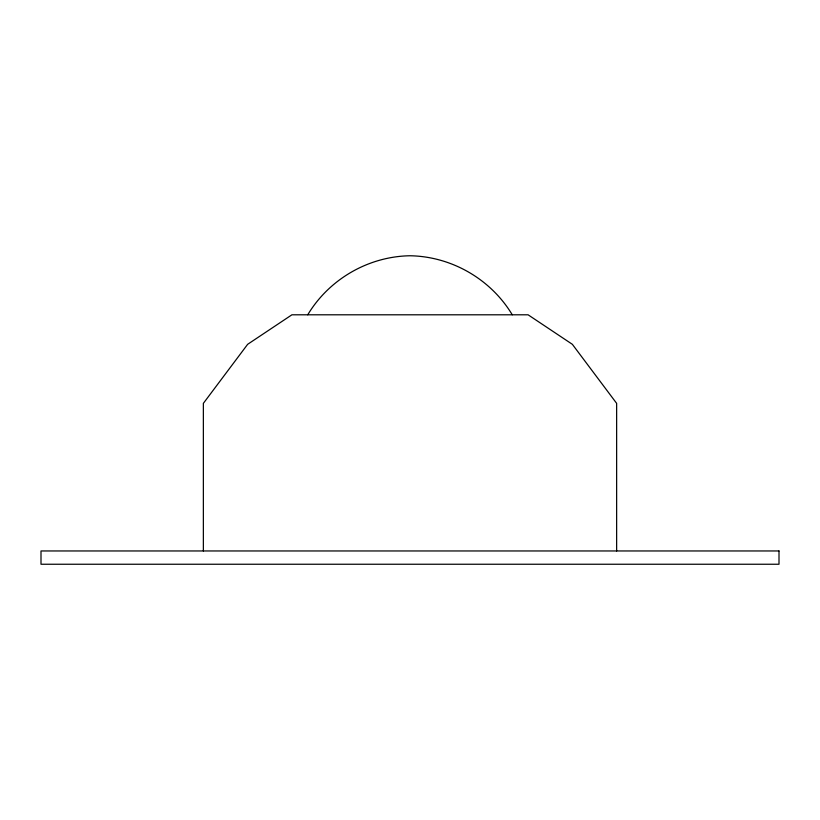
<?xml version="1.0" encoding="UTF-8"?>
<svg xmlns="http://www.w3.org/2000/svg" width="820" height="820" viewBox="0 0 820 820"><rect width="100%" height="100%" fill="white"/><g stroke="black" fill="none" stroke-linecap="round" stroke-linejoin="round"><path stroke-width="1.23" d="M307.736 314.798C329.138 279.138 368.426 256.455 410 255.758C451.574 256.455 490.862 279.138 512.264 314.798M616.64 550.958L616.64 403.358L572.36 344.318L528.08 314.798L291.92 314.798L247.64 344.318L203.36 403.358L203.36 550.958M779 550.958L41 550.958L41 564.242L779 564.242L779 550.958"/></g></svg>
